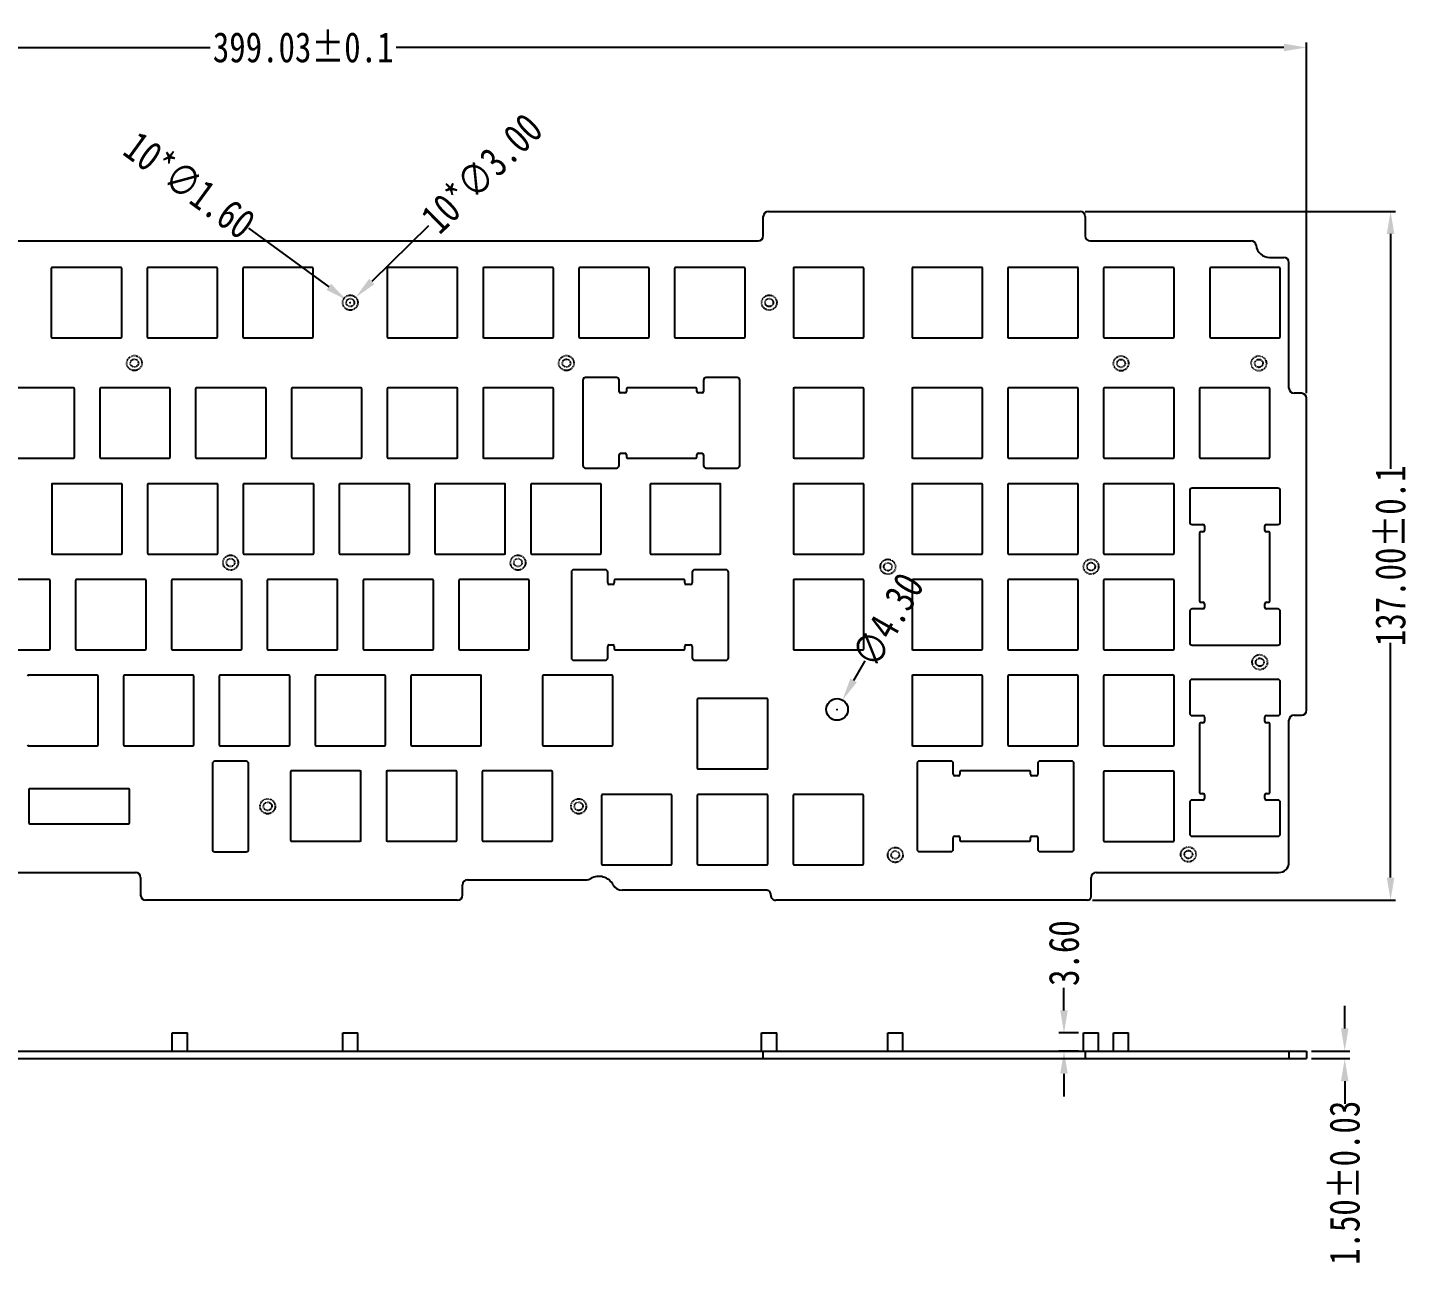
# Model space of a CAD drawing. Header units: inches. Extents: x 1519 to 1938, y 37 to 287.
# Drawn here: x 1663.5 to 1938.5, y 37 to 286.7 of the extents above; entities that cross this region are included whole.
import ezdxf

# ---------------------------------------------------------------- set-up
doc = ezdxf.new("R2010")
doc.units = ezdxf.units.IN
doc.header["$LTSCALE"] = 0.909449
doc.header["$MEASUREMENT"] = 0
doc.header["$PDMODE"] = 3
doc.header["$PDSIZE"] = 0.3125
doc.linetypes.add('HIDDEN', pattern=[0.2, 0.1, -0.1])
doc.linetypes.add('PHANTOM', pattern=[0.8, 0.45, -0.05, 0.1, -0.05, 0.1, -0.05])
doc.layers.get('0').update_dxf_attribs({"linetype": 'CONTINUOUS'})
doc.layers.get('Defpoints').update_dxf_attribs({"linetype": 'CONTINUOUS'})
doc.layers.add('DEFAULT_2', color=8, linetype='HIDDEN')
doc.layers.add('DEFAULT_3', color=7, linetype='PHANTOM')
doc.styles.get("Standard").update_dxf_attribs({"font": 'txt', "width": 0.8})
doc.dimstyles.get("Standard").update_dxf_attribs({"dimtxt": 6, "dimasz": 4.5, "dimexe": 1, "dimexo": 1, "dimgap": 0.09, "dimtad": 0, "dimzin": 1, "dimdsep": 46, "dimtxsty": 'Standard', "dimcen": 0.09, "dimclrd": 5, "dimclre": 5, "dimclrt": 1, "dimadec": 0, "dimazin": 0, "dimtp": 0.01, "dimtm": 0.01, "dimtfac": 1, "dimtofl": 0, "dimtmove": 0, "dimatfit": 3, "dimfxl": 1, "dimtolj": 1, "dimtzin": 4, "dimarcsym": 0})

# ---------------------------------------------------------------- blocks, each defined once
blk = doc.blocks.new('*D7')
at = {"layer": 'DEFAULT_3', "color": 3, "linetype": 'ByBlock', "lineweight": -2, "transparency": 16777216}
for p, q in [((1518.79, 213.97), (1518.79, 283.74)), ((1917.82, 213.97), (1917.82, 283.74)), ((1523.29, 282.74), (1699.82, 282.74)), ((1913.32, 282.74), (1736.8, 282.74))]:
    blk.add_line(p, q, dxfattribs=at)
at = {"layer": 'DEFAULT_3', "color": 3, "linetype": 'ByBlock', "transparency": 16777216}
for points in [[(1523.29, 283.49), (1523.29, 281.99), (1518.79, 282.74)], [(1913.32, 283.49), (1913.32, 281.99), (1917.82, 282.74)]]:
    blk.add_solid(points, dxfattribs=at)
at = {"layer": 'Defpoints', "color": 0, "linetype": 'ByBlock', "transparency": 16777216}
for p in [(1917.82, 282.74), (1518.79, 212.97), (1917.82, 212.97)]:
    blk.add_point(p, dxfattribs=at)
at = {"layer": 'DEFAULT_3', "color": 3, "linetype": 'ByBlock', "transparency": 16777216, "insert": (1718.31, 282.74), "char_height": 6, "attachment_point": 5}
blk.add_mtext('\\A1;399.03%%P0.1', dxfattribs=at)
blk = doc.blocks.new('*D8')
at = {"layer": 'DEFAULT_3', "color": 3, "linetype": 'ByBlock', "lineweight": -2, "transparency": 16777216}
for p, q in [((1707.42, 246.81), (1723.39, 235.13)), ((1727.58, 232), (1727.76, 232)), ((1727.67, 231.91), (1727.67, 232.09))]:
    blk.add_line(p, q, dxfattribs=at)
at = {"layer": 'DEFAULT_3', "color": 3, "linetype": 'ByBlock', "transparency": 16777216}
blk.add_solid([(1723.84, 235.73), (1722.95, 234.52), (1727.03, 232.47)], dxfattribs=at)
at = {"layer": 'Defpoints', "color": 0, "linetype": 'ByBlock', "transparency": 16777216}
for p in [(1727.03, 232.47), (1728.32, 231.53)]:
    blk.add_point(p, dxfattribs=at)
at = {"layer": 'DEFAULT_3', "color": 3, "linetype": 'ByBlock', "transparency": 16777216, "insert": (1695.72, 255.35), "char_height": 6, "attachment_point": 5, "rotation": 323.844}
blk.add_mtext('\\A1;10*∅1.60', dxfattribs=at)
blk = doc.blocks.new('*D9')
at = {"layer": 'DEFAULT_3', "color": 3, "linetype": 'ByBlock', "lineweight": -2, "transparency": 16777216}
for p, q in [((1743.22, 247.28), (1731.95, 236.21)), ((1727.58, 232), (1727.76, 232)), ((1727.67, 231.91), (1727.67, 232.09))]:
    blk.add_line(p, q, dxfattribs=at)
at = {"layer": 'DEFAULT_3', "color": 3, "linetype": 'ByBlock', "transparency": 16777216}
blk.add_solid([(1731.43, 236.74), (1732.48, 235.67), (1728.74, 233.05)], dxfattribs=at)
at = {"layer": 'Defpoints', "color": 0, "linetype": 'ByBlock', "transparency": 16777216}
for p in [(1726.6, 230.95), (1728.74, 233.05)]:
    blk.add_point(p, dxfattribs=at)
at = {"layer": 'DEFAULT_3', "color": 3, "linetype": 'ByBlock', "transparency": 16777216, "insert": (1753.84, 257.72), "char_height": 6, "attachment_point": 5, "rotation": 44.5072}
blk.add_mtext('\\A1;10*∅3.00', dxfattribs=at)
blk = doc.blocks.new('*D10')
at = {"layer": 'DEFAULT_3', "color": 3, "linetype": 'ByBlock', "lineweight": -2, "transparency": 16777216}
for p, q in [((1829.98, 160.8), (1827.76, 156.88)), ((1824.38, 151.1), (1824.56, 151.1)), ((1824.47, 151.01), (1824.47, 151.19))]:
    blk.add_line(p, q, dxfattribs=at)
at = {"layer": 'DEFAULT_3', "color": 3, "linetype": 'ByBlock', "transparency": 16777216}
blk.add_solid([(1827.11, 157.25), (1828.41, 156.51), (1825.54, 152.97)], dxfattribs=at)
at = {"layer": 'Defpoints', "color": 0, "linetype": 'ByBlock', "transparency": 16777216}
for p in [(1825.54, 152.97), (1823.41, 149.23)]:
    blk.add_point(p, dxfattribs=at)
at = {"layer": 'DEFAULT_3', "color": 3, "linetype": 'ByBlock', "transparency": 16777216, "insert": (1834.57, 168.87), "char_height": 6, "attachment_point": 5, "rotation": 60.3942}
blk.add_mtext('\\A1;∅4.30', dxfattribs=at)
blk = doc.blocks.new('*D11')
at = {"layer": 'DEFAULT_3', "color": 3, "linetype": 'ByBlock', "lineweight": -2, "transparency": 16777216}
for p, q in [((1873.81, 250.15), (1935.52, 250.15)), ((1934.52, 245.65), (1934.52, 198.95)), ((1934.52, 117.66), (1934.52, 164.37)), ((1875.26, 113.16), (1935.52, 113.16))]:
    blk.add_line(p, q, dxfattribs=at)
at = {"layer": 'DEFAULT_3', "color": 3, "linetype": 'ByBlock', "transparency": 16777216}
for points in [[(1933.77, 245.65), (1935.27, 245.65), (1934.52, 250.15)], [(1933.77, 117.66), (1935.27, 117.66), (1934.52, 113.16)]]:
    blk.add_solid(points, dxfattribs=at)
at = {"layer": 'Defpoints', "color": 0, "linetype": 'ByBlock', "transparency": 16777216}
for p in [(1872.81, 250.15), (1934.52, 250.15), (1874.26, 113.16)]:
    blk.add_point(p, dxfattribs=at)
at = {"layer": 'DEFAULT_3', "color": 3, "linetype": 'ByBlock', "transparency": 16777216, "insert": (1934.52, 181.66), "char_height": 6, "attachment_point": 5, "rotation": 90}
blk.add_mtext('\\A1;137.00%%P0.1', dxfattribs=at)
blk = doc.blocks.new('*D12')
at = {"layer": 'DEFAULT_3', "color": 3, "linetype": 'ByBlock', "lineweight": -2, "transparency": 16777216}
for p, q in [((1925.41, 87.67), (1925.41, 92.17)), ((1918.82, 83.17), (1926.41, 83.17)), ((1918.82, 81.67), (1926.41, 81.67)), ((1925.41, 77.17), (1925.41, 72.67))]:
    blk.add_line(p, q, dxfattribs=at)
at = {"layer": 'DEFAULT_3', "color": 3, "linetype": 'ByBlock', "transparency": 16777216}
for points in [[(1924.66, 87.67), (1926.16, 87.67), (1925.41, 83.17)], [(1924.66, 77.17), (1926.16, 77.17), (1925.41, 81.67)]]:
    blk.add_solid(points, dxfattribs=at)
at = {"layer": 'Defpoints', "color": 0, "linetype": 'ByBlock', "transparency": 16777216}
for p in [(1917.82, 83.17), (1917.82, 81.67), (1925.41, 81.67)]:
    blk.add_point(p, dxfattribs=at)
at = {"layer": 'DEFAULT_3', "color": 3, "linetype": 'ByBlock', "transparency": 16777216, "insert": (1925.41, 56.98), "char_height": 6, "attachment_point": 5, "rotation": 90}
blk.add_mtext('\\A1;1.50%%P0.03', dxfattribs=at)
blk = doc.blocks.new('*D13')
at = {"layer": 'DEFAULT_3', "color": 3, "linetype": 'ByBlock', "lineweight": -2, "transparency": 16777216}
for p, q in [((1869.59, 91.27), (1869.59, 95.77)), ((1872.47, 86.77), (1868.59, 86.77)), ((1872.47, 83.17), (1868.59, 83.17)), ((1869.59, 78.67), (1869.59, 74.17))]:
    blk.add_line(p, q, dxfattribs=at)
at = {"layer": 'DEFAULT_3', "color": 3, "linetype": 'ByBlock', "transparency": 16777216}
for points in [[(1868.84, 91.27), (1870.34, 91.27), (1869.59, 86.77)], [(1868.84, 78.67), (1870.34, 78.67), (1869.59, 83.17)]]:
    blk.add_solid(points, dxfattribs=at)
at = {"layer": 'Defpoints', "color": 0, "linetype": 'ByBlock', "transparency": 16777216}
for p in [(1869.59, 86.77), (1873.47, 86.77), (1873.47, 83.17)]:
    blk.add_point(p, dxfattribs=at)
at = {"layer": 'DEFAULT_3', "color": 3, "linetype": 'ByBlock', "transparency": 16777216, "insert": (1869.59, 102.66), "char_height": 6, "attachment_point": 5, "rotation": 90}
blk.add_mtext('\\A1;3.60', dxfattribs=at)

msp = doc.modelspace()

# ---------------------------------------------------------------- linework, layer by layer
at = {"color": 7, "linetype": 'Continuous'}
for p, q in [((1809.807, 245.284), (1809.807, 249.154)), ((1810.807, 250.154), (1872.807, 250.154)), ((1873.807, 249.154), (1873.807, 245.284)), ((1643.239, 244.284), (1808.807, 244.284)), ((1874.807, 244.284), (1906.796, 244.284)), ((1910.473, 241.002), (1913.324, 241.002)), ((1914.324, 214.974), (1914.324, 240.002)), ((1668.224, 238.802), (1668.224, 225.202)), ((1682.024, 239.002), (1668.424, 239.002)), ((1682.224, 225.202), (1682.224, 238.802)), ((1687.274, 238.802), (1687.274, 225.202)), ((1701.074, 239.002), (1687.474, 239.002)), ((1701.274, 225.202), (1701.274, 238.802)), ((1706.324, 238.802), (1706.324, 225.202)), ((1720.124, 239.002), (1706.524, 239.002)), ((1720.324, 225.202), (1720.324, 238.802)), ((1735.024, 238.802), (1735.024, 225.202)), ((1748.824, 239.002), (1735.224, 239.002)), ((1749.024, 225.202), (1749.024, 238.802)), ((1754.074, 238.802), (1754.074, 225.202)), ((1767.874, 239.002), (1754.274, 239.002)), ((1768.074, 225.202), (1768.074, 238.802)), ((1773.124, 238.802), (1773.124, 225.202)), ((1786.924, 239.002), (1773.324, 239.002)), ((1787.124, 225.202), (1787.124, 238.802)), ((1792.174, 238.802), (1792.174, 225.202)), ((1805.974, 239.002), (1792.374, 239.002)), ((1806.174, 225.202), (1806.174, 238.802)), ((1815.774, 238.802), (1815.774, 225.202)), ((1829.574, 239.002), (1815.974, 239.002)), ((1829.774, 225.202), (1829.774, 238.802)), ((1853.374, 239.002), (1839.374, 239.002)), ((1839.374, 239.002), (1839.374, 225.002)), ((1853.374, 225.002), (1853.374, 239.002)), ((1872.424, 239.002), (1858.424, 239.002)), ((1858.424, 239.002), (1858.424, 225.002)), ((1872.424, 225.002), (1872.424, 239.002)), ((1877.474, 238.802), (1877.474, 225.202)), ((1891.274, 239.002), (1877.674, 239.002)), ((1891.474, 225.202), (1891.474, 238.802)), ((1898.574, 238.802), (1898.574, 225.202)), ((1912.374, 239.002), (1898.774, 239.002)), ((1912.574, 225.202), (1912.574, 238.802)), ((1668.424, 225.002), (1682.024, 225.002)), ((1687.474, 225.002), (1701.074, 225.002)), ((1706.524, 225.002), (1720.124, 225.002)), ((1735.224, 225.002), (1748.824, 225.002)), ((1754.274, 225.002), (1767.874, 225.002)), ((1773.324, 225.002), (1786.924, 225.002)), ((1792.374, 225.002), (1805.974, 225.002)), ((1815.974, 225.002), (1829.574, 225.002)), ((1839.374, 225.002), (1853.374, 225.002)), ((1858.424, 225.002), (1872.424, 225.002)), ((1877.674, 225.002), (1891.274, 225.002)), ((1898.774, 225.002), (1912.374, 225.002)), ((1672.624, 215.052), (1659.024, 215.052)), ((1672.824, 201.252), (1672.824, 214.852)), ((1677.874, 214.852), (1677.874, 201.252)), ((1691.674, 215.052), (1678.074, 215.052)), ((1691.874, 201.252), (1691.874, 214.852)), ((1696.924, 214.852), (1696.924, 201.252)), ((1710.724, 215.052), (1697.124, 215.052)), ((1710.924, 201.252), (1710.924, 214.852)), ((1715.974, 214.852), (1715.974, 201.252)), ((1729.774, 215.052), (1716.174, 215.052)), ((1729.974, 201.252), (1729.974, 214.852)), ((1735.024, 214.852), (1735.024, 201.252)), ((1748.824, 215.052), (1735.224, 215.052)), ((1749.024, 201.252), (1749.024, 214.852)), ((1754.074, 214.852), (1754.074, 201.252)), ((1767.874, 215.052), (1754.274, 215.052)), ((1768.074, 201.252), (1768.074, 214.852)), ((1773.916, 216.611), (1773.916, 199.611)), ((1780.616, 217.111), (1774.416, 217.111)), ((1781.116, 214.352), (1781.116, 216.611)), ((1782.594, 214.852), (1782.594, 214.352)), ((1796.394, 215.052), (1782.794, 215.052)), ((1796.594, 214.352), (1796.594, 214.852)), ((1797.916, 216.611), (1797.916, 214.352)), ((1804.616, 217.111), (1798.416, 217.111)), ((1805.116, 199.611), (1805.116, 216.611)), ((1815.774, 214.852), (1815.774, 201.252)), ((1829.574, 215.052), (1815.974, 215.052)), ((1829.774, 201.252), (1829.774, 214.852)), ((1839.374, 214.852), (1839.374, 201.252)), ((1853.174, 215.052), (1839.574, 215.052)), ((1853.374, 201.252), (1853.374, 214.852)), ((1858.424, 214.852), (1858.424, 201.252)), ((1872.224, 215.052), (1858.624, 215.052)), ((1872.424, 201.252), (1872.424, 214.852)), ((1877.474, 214.852), (1877.474, 201.252)), ((1891.274, 215.052), (1877.674, 215.052)), ((1891.474, 201.252), (1891.474, 214.852)), ((1896.524, 214.852), (1896.524, 201.252)), ((1910.324, 215.052), (1896.724, 215.052)), ((1910.524, 201.252), (1910.524, 214.852)), ((1782.294, 214.052), (1781.416, 214.052)), ((1797.616, 214.052), (1796.894, 214.052)), ((1916.824, 213.974), (1915.324, 213.974)), ((1917.824, 150.974), (1917.824, 212.974)), ((1659.024, 201.052), (1672.624, 201.052)), ((1678.074, 201.052), (1691.674, 201.052)), ((1697.124, 201.052), (1710.724, 201.052)), ((1716.174, 201.052), (1729.774, 201.052)), ((1735.224, 201.052), (1748.824, 201.052)), ((1754.274, 201.052), (1767.874, 201.052)), ((1781.116, 199.611), (1781.116, 201.752)), ((1781.416, 202.052), (1782.294, 202.052)), ((1782.594, 201.752), (1782.594, 201.252)), ((1782.794, 201.052), (1796.394, 201.052)), ((1796.594, 201.252), (1796.594, 201.752)), ((1796.894, 202.052), (1797.616, 202.052)), ((1797.916, 201.752), (1797.916, 199.611)), ((1815.974, 201.052), (1829.574, 201.052)), ((1839.574, 201.052), (1853.174, 201.052)), ((1858.624, 201.052), (1872.224, 201.052)), ((1877.674, 201.052), (1891.274, 201.052)), ((1896.724, 201.052), (1910.324, 201.052)), ((1774.416, 199.111), (1780.616, 199.111)), ((1798.416, 199.111), (1804.616, 199.111)), ((1668.304, 195.802), (1668.304, 182.202)), ((1682.104, 196.002), (1668.504, 196.002)), ((1682.304, 182.202), (1682.304, 195.802)), ((1687.354, 195.802), (1687.354, 182.202)), ((1701.154, 196.002), (1687.554, 196.002)), ((1701.354, 182.202), (1701.354, 195.802)), ((1706.404, 195.802), (1706.404, 182.202)), ((1720.204, 196.002), (1706.604, 196.002)), ((1720.404, 182.202), (1720.404, 195.802)), ((1725.454, 195.802), (1725.454, 182.202)), ((1739.254, 196.002), (1725.654, 196.002)), ((1739.454, 182.202), (1739.454, 195.802)), ((1744.504, 195.802), (1744.504, 182.202)), ((1758.304, 196.002), (1744.704, 196.002)), ((1758.504, 182.202), (1758.504, 195.802)), ((1763.554, 195.802), (1763.554, 182.202)), ((1777.354, 196.002), (1763.754, 196.002)), ((1777.554, 182.202), (1777.554, 195.802)), ((1787.324, 195.802), (1787.324, 182.202)), ((1801.124, 196.002), (1787.524, 196.002)), ((1801.324, 182.202), (1801.324, 195.802)), ((1815.774, 195.802), (1815.774, 182.202)), ((1829.574, 196.002), (1815.974, 196.002)), ((1829.774, 182.202), (1829.774, 195.802)), ((1839.374, 195.802), (1839.374, 182.202)), ((1853.174, 196.002), (1839.574, 196.002)), ((1853.374, 182.202), (1853.374, 195.802)), ((1858.424, 195.802), (1858.424, 182.202)), ((1872.224, 196.002), (1858.624, 196.002)), ((1872.424, 182.202), (1872.424, 195.802)), ((1877.474, 195.802), (1877.474, 182.202)), ((1891.274, 196.002), (1877.674, 196.002)), ((1891.474, 182.202), (1891.474, 195.802)), ((1894.583, 194.593), (1894.583, 188.393)), ((1912.083, 195.093), (1895.083, 195.093)), ((1912.583, 188.393), (1912.583, 194.593)), ((1895.083, 187.893), (1897.224, 187.893)), ((1897.524, 187.593), (1897.524, 186.715)), ((1909.524, 186.715), (1909.524, 187.593)), ((1909.824, 187.893), (1912.083, 187.893)), ((1896.524, 186.215), (1896.524, 172.615)), ((1897.224, 186.415), (1896.724, 186.415)), ((1910.324, 186.415), (1909.824, 186.415)), ((1910.524, 172.615), (1910.524, 186.215)), ((1668.504, 182.002), (1682.104, 182.002)), ((1687.554, 182.002), (1701.154, 182.002)), ((1706.604, 182.002), (1720.204, 182.002)), ((1725.654, 182.002), (1739.254, 182.002)), ((1744.704, 182.002), (1758.304, 182.002)), ((1763.754, 182.002), (1777.354, 182.002)), ((1787.524, 182.002), (1801.124, 182.002)), ((1815.974, 182.002), (1829.574, 182.002)), ((1839.574, 182.002), (1853.174, 182.002)), ((1858.624, 182.002), (1872.224, 182.002)), ((1877.674, 182.002), (1891.274, 182.002)), ((1778.357, 178.894), (1772.157, 178.894)), ((1802.357, 178.894), (1796.157, 178.894)), ((1667.819, 176.952), (1654.219, 176.952)), ((1668.019, 163.152), (1668.019, 176.752)), ((1673.069, 176.752), (1673.069, 163.152)), ((1686.869, 176.952), (1673.269, 176.952)), ((1687.069, 163.152), (1687.069, 176.752)), ((1692.119, 176.752), (1692.119, 163.152)), ((1705.919, 176.952), (1692.319, 176.952)), ((1706.119, 163.152), (1706.119, 176.752)), ((1711.169, 176.752), (1711.169, 163.152)), ((1724.969, 176.952), (1711.369, 176.952)), ((1725.169, 163.152), (1725.169, 176.752)), ((1730.219, 176.752), (1730.219, 163.152)), ((1744.019, 176.952), (1730.419, 176.952)), ((1744.219, 163.152), (1744.219, 176.752)), ((1749.269, 176.752), (1749.269, 163.152)), ((1763.069, 176.952), (1749.469, 176.952)), ((1763.269, 163.152), (1763.269, 176.752)), ((1771.657, 178.394), (1771.657, 161.394)), ((1778.857, 176.252), (1778.857, 178.394)), ((1780.179, 176.752), (1780.179, 176.252)), ((1793.979, 176.952), (1780.379, 176.952)), ((1794.179, 176.252), (1794.179, 176.752)), ((1795.657, 178.394), (1795.657, 176.252)), ((1802.857, 161.394), (1802.857, 178.394)), ((1815.774, 176.752), (1815.774, 163.152)), ((1829.574, 176.952), (1815.974, 176.952)), ((1829.774, 163.152), (1829.774, 176.752)), ((1839.374, 176.752), (1839.374, 163.152)), ((1853.174, 176.952), (1839.574, 176.952)), ((1853.374, 163.152), (1853.374, 176.752)), ((1858.424, 176.752), (1858.424, 163.152)), ((1872.224, 176.952), (1858.624, 176.952)), ((1872.424, 163.152), (1872.424, 176.752)), ((1877.474, 176.752), (1877.474, 163.152)), ((1891.274, 176.952), (1877.674, 176.952)), ((1891.474, 163.152), (1891.474, 176.752)), ((1779.879, 175.952), (1779.157, 175.952)), ((1795.357, 175.952), (1794.479, 175.952)), ((1894.583, 170.593), (1894.583, 164.393)), ((1897.224, 171.093), (1895.083, 171.093)), ((1896.724, 172.415), (1897.224, 172.415)), ((1897.524, 172.115), (1897.524, 171.393)), ((1909.524, 171.393), (1909.524, 172.115)), ((1909.824, 172.415), (1910.324, 172.415)), ((1912.083, 171.093), (1909.824, 171.093)), ((1912.583, 164.393), (1912.583, 170.593)), ((1654.219, 162.952), (1667.819, 162.952)), ((1673.269, 162.952), (1686.869, 162.952)), ((1692.319, 162.952), (1705.919, 162.952)), ((1711.369, 162.952), (1724.969, 162.952)), ((1730.419, 162.952), (1744.019, 162.952)), ((1749.469, 162.952), (1763.069, 162.952)), ((1778.857, 161.394), (1778.857, 163.652)), ((1779.157, 163.952), (1779.879, 163.952)), ((1780.179, 163.652), (1780.179, 163.152)), ((1780.379, 162.952), (1793.979, 162.952)), ((1794.179, 163.152), (1794.179, 163.652)), ((1794.479, 163.952), (1795.357, 163.952)), ((1795.657, 163.652), (1795.657, 161.394)), ((1815.974, 162.952), (1829.574, 162.952)), ((1839.574, 162.952), (1853.174, 162.952)), ((1858.624, 162.952), (1872.224, 162.952)), ((1877.674, 162.952), (1891.274, 162.952)), ((1895.083, 163.893), (1912.083, 163.893)), ((1772.157, 160.894), (1778.357, 160.894)), ((1796.157, 160.894), (1802.357, 160.894)), ((1677.329, 157.902), (1663.729, 157.902)), ((1677.529, 144.102), (1677.529, 157.702)), ((1682.579, 157.702), (1682.579, 144.102)), ((1696.379, 157.902), (1682.779, 157.902)), ((1696.579, 144.102), (1696.579, 157.702)), ((1701.629, 157.702), (1701.629, 144.102)), ((1715.429, 157.902), (1701.829, 157.902)), ((1715.629, 144.102), (1715.629, 157.702)), ((1720.679, 157.702), (1720.679, 144.102)), ((1734.479, 157.902), (1720.879, 157.902)), ((1734.679, 144.102), (1734.679, 157.702)), ((1739.729, 157.702), (1739.729, 144.102)), ((1753.529, 157.902), (1739.929, 157.902)), ((1753.729, 144.102), (1753.729, 157.702)), ((1765.879, 157.702), (1765.879, 144.102)), ((1779.679, 157.902), (1766.079, 157.902)), ((1779.879, 144.102), (1779.879, 157.702)), ((1839.374, 157.702), (1839.374, 144.102)), ((1853.174, 157.902), (1839.574, 157.902)), ((1853.374, 144.102), (1853.374, 157.702)), ((1858.424, 157.702), (1858.424, 144.102)), ((1872.224, 157.902), (1858.624, 157.902)), ((1872.424, 144.102), (1872.424, 157.702)), ((1877.474, 157.702), (1877.474, 144.102)), ((1891.274, 157.902), (1877.674, 157.902)), ((1891.474, 144.102), (1891.474, 157.702)), ((1912.083, 157.093), (1895.083, 157.093)), ((1894.583, 156.593), (1894.583, 150.393)), ((1912.583, 150.393), (1912.583, 156.593)), ((1796.684, 153.067), (1796.684, 139.467)), ((1810.484, 153.267), (1796.884, 153.267)), ((1810.684, 139.467), (1810.684, 153.067)), ((1895.083, 149.893), (1897.224, 149.893)), ((1897.524, 149.593), (1897.524, 148.715)), ((1909.524, 148.715), (1909.524, 149.593)), ((1909.824, 149.893), (1912.083, 149.893)), ((1914.324, 120.683), (1914.324, 148.974)), ((1915.324, 149.974), (1916.824, 149.974)), ((1896.524, 148.215), (1896.524, 134.615)), ((1897.224, 148.415), (1896.724, 148.415)), ((1910.324, 148.415), (1909.824, 148.415)), ((1910.524, 134.615), (1910.524, 148.215)), ((1663.729, 143.902), (1677.329, 143.902)), ((1682.779, 143.902), (1696.379, 143.902)), ((1701.829, 143.902), (1715.429, 143.902)), ((1720.879, 143.902), (1734.479, 143.902)), ((1739.929, 143.902), (1753.529, 143.902)), ((1766.079, 143.902), (1779.679, 143.902)), ((1839.574, 143.902), (1853.174, 143.902)), ((1858.624, 143.902), (1872.224, 143.902)), ((1877.674, 143.902), (1891.274, 143.902)), ((1700.257, 140.294), (1700.257, 123.294)), ((1706.957, 140.794), (1700.757, 140.794)), ((1707.457, 123.294), (1707.457, 140.294)), ((1840.377, 140.352), (1840.377, 123.352)), ((1847.077, 140.852), (1840.877, 140.852)), ((1847.577, 138.211), (1847.577, 140.352)), ((1864.377, 140.352), (1864.377, 138.211)), ((1871.077, 140.852), (1864.877, 140.852)), ((1871.577, 123.352), (1871.577, 140.352)), ((1715.804, 138.702), (1715.804, 125.102)), ((1729.604, 138.902), (1716.004, 138.902)), ((1729.804, 125.102), (1729.804, 138.702)), ((1734.854, 138.702), (1734.854, 125.102)), ((1748.654, 138.902), (1735.054, 138.902)), ((1748.854, 125.102), (1748.854, 138.702)), ((1753.904, 138.702), (1753.904, 125.102)), ((1767.704, 138.902), (1754.104, 138.902)), ((1767.904, 125.102), (1767.904, 138.702)), ((1796.884, 139.267), (1810.484, 139.267)), ((1848.599, 137.911), (1847.877, 137.911)), ((1848.899, 138.711), (1848.899, 138.211)), ((1862.699, 138.911), (1849.099, 138.911)), ((1862.899, 138.211), (1862.899, 138.711)), ((1864.077, 137.911), (1863.199, 137.911)), ((1877.474, 138.652), (1877.474, 125.052)), ((1891.274, 138.852), (1877.674, 138.852)), ((1891.474, 125.052), (1891.474, 138.652)), ((1663.779, 135.152), (1663.779, 128.552)), ((1683.579, 135.352), (1663.979, 135.352)), ((1683.779, 128.552), (1683.779, 135.152)), ((1777.634, 134.017), (1777.634, 120.417)), ((1791.434, 134.217), (1777.834, 134.217)), ((1791.634, 120.417), (1791.634, 134.017)), ((1796.684, 134.017), (1796.684, 120.417)), ((1810.484, 134.217), (1796.884, 134.217)), ((1810.684, 120.417), (1810.684, 134.017)), ((1815.734, 134.017), (1815.734, 120.417)), ((1829.534, 134.217), (1815.934, 134.217)), ((1829.734, 120.417), (1829.734, 134.017)), ((1894.583, 132.593), (1894.583, 126.393)), ((1897.224, 133.093), (1895.083, 133.093)), ((1896.724, 134.415), (1897.224, 134.415)), ((1897.524, 134.115), (1897.524, 133.393)), ((1909.524, 133.393), (1909.524, 134.115)), ((1909.824, 134.415), (1910.324, 134.415)), ((1912.083, 133.093), (1909.824, 133.093)), ((1912.583, 126.393), (1912.583, 132.593)), ((1663.979, 128.352), (1683.579, 128.352)), ((1716.004, 124.902), (1729.604, 124.902)), ((1735.054, 124.902), (1748.654, 124.902)), ((1754.104, 124.902), (1767.704, 124.902)), ((1847.577, 123.352), (1847.577, 125.611)), ((1847.877, 125.911), (1848.599, 125.911)), ((1848.899, 125.611), (1848.899, 125.111)), ((1849.099, 124.911), (1862.699, 124.911)), ((1862.899, 125.111), (1862.899, 125.611)), ((1863.199, 125.911), (1864.077, 125.911)), ((1864.377, 125.611), (1864.377, 123.352)), ((1877.674, 124.852), (1891.274, 124.852)), ((1895.083, 125.893), (1912.083, 125.893)), ((1700.757, 122.794), (1706.957, 122.794)), ((1840.877, 122.852), (1847.077, 122.852)), ((1864.877, 122.852), (1871.077, 122.852)), ((1627.207, 118.683), (1684.999, 118.683)), ((1777.834, 120.217), (1791.434, 120.217)), ((1796.884, 120.217), (1810.484, 120.217)), ((1815.934, 120.217), (1829.534, 120.217)), ((1876.007, 118.683), (1912.324, 118.683)), ((1685.999, 117.683), (1685.999, 114.158)), ((1749.999, 114.158), (1749.999, 116.222)), ((1750.999, 117.222), (1774.508, 117.222)), ((1875.007, 113.908), (1875.007, 117.683)), ((1748.999, 113.158), (1686.999, 113.158)), ((1810.314, 115.183), (1781.711, 115.183)), ((1874.257, 113.158), (1812.314, 113.158)), ((1692.279, 83.175), (1692.279, 86.775)), ((1692.279, 86.775), (1695.279, 86.775)), ((1695.279, 83.175), (1695.279, 86.775)), ((1726.174, 83.175), (1726.174, 86.775)), ((1726.174, 86.775), (1729.174, 86.775)), ((1729.174, 83.175), (1729.174, 86.775)), ((1809.474, 86.775), (1812.474, 86.775)), ((1809.474, 83.175), (1809.474, 86.775)), ((1812.474, 83.175), (1812.474, 86.775)), ((1834.552, 86.775), (1837.552, 86.775)), ((1834.552, 83.175), (1834.552, 86.775)), ((1837.552, 83.175), (1837.552, 86.775)), ((1873.474, 86.775), (1876.474, 86.775)), ((1873.474, 83.175), (1873.474, 86.775)), ((1876.474, 83.175), (1876.474, 86.775)), ((1879.433, 86.775), (1882.433, 86.775)), ((1879.433, 83.175), (1879.433, 86.775)), ((1882.433, 83.175), (1882.433, 86.775)), ((1518.793, 83.175), (1917.824, 83.175)), ((1809.807, 81.675), (1809.807, 83.175)), ((1873.807, 83.175), (1873.807, 81.675)), ((1914.324, 83.175), (1914.324, 81.675)), ((1917.824, 83.175), (1917.824, 81.675)), ((1518.793, 81.675), (1917.824, 81.675))]:
    msp.add_line(p, q, dxfattribs=at)
msp.add_circle((1824.474, 151.102), 2.15, dxfattribs=at)
for centre, radius, start, end in [((1810.807, 249.154), 1, 90, 180), ((1872.807, 249.154), 1, 0, 90), ((1808.807, 245.284), 1, 270, 0), ((1874.807, 245.284), 1, 180, 270), ((1906.796, 243.284), 1, 6.4955, 90), ((1910.473, 243.702), 2.7, 186.4955, 270), ((1913.324, 240.002), 1, 0, 90), ((1668.424, 238.802), 0.2, 90, 180), ((1682.024, 238.802), 0.2, 0, 90), ((1687.474, 238.802), 0.2, 90, 180), ((1701.074, 238.802), 0.2, 0, 90), ((1706.524, 238.802), 0.2, 90, 180), ((1720.124, 238.802), 0.2, 0, 90), ((1735.224, 238.802), 0.2, 90, 180), ((1748.824, 238.802), 0.2, 0, 90), ((1754.274, 238.802), 0.2, 90, 180), ((1767.874, 238.802), 0.2, 0, 90), ((1773.324, 238.802), 0.2, 90, 180), ((1786.924, 238.802), 0.2, 0, 90), ((1792.374, 238.802), 0.2, 90, 180), ((1805.974, 238.802), 0.2, 0, 90), ((1815.974, 238.802), 0.2, 90, 180), ((1829.574, 238.802), 0.2, 0, 90), ((1877.674, 238.802), 0.2, 90, 180), ((1891.274, 238.802), 0.2, 0, 90), ((1898.774, 238.802), 0.2, 90, 180), ((1912.374, 238.802), 0.2, 0, 90), ((1668.424, 225.202), 0.2, 180, 270), ((1682.024, 225.202), 0.2, 270, 0), ((1687.474, 225.202), 0.2, 180, 270), ((1701.074, 225.202), 0.2, 270, 0), ((1706.524, 225.202), 0.2, 180, 270), ((1720.124, 225.202), 0.2, 270, 0), ((1735.224, 225.202), 0.2, 180, 270), ((1748.824, 225.202), 0.2, 270, 0), ((1754.274, 225.202), 0.2, 180, 270), ((1767.874, 225.202), 0.2, 270, 0), ((1773.324, 225.202), 0.2, 180, 270), ((1786.924, 225.202), 0.2, 270, 0), ((1792.374, 225.202), 0.2, 180, 270), ((1805.974, 225.202), 0.2, 270, 0), ((1815.974, 225.202), 0.2, 180, 270), ((1829.574, 225.202), 0.2, 270, 0), ((1877.674, 225.202), 0.2, 180, 270), ((1891.274, 225.202), 0.2, 270, 0), ((1898.774, 225.202), 0.2, 180, 270), ((1912.374, 225.202), 0.2, 270, 0), ((1672.624, 214.852), 0.2, 0, 90), ((1678.074, 214.852), 0.2, 90, 180), ((1691.674, 214.852), 0.2, 0, 90), ((1697.124, 214.852), 0.2, 90, 180), ((1710.724, 214.852), 0.2, 0, 90), ((1716.174, 214.852), 0.2, 90, 180), ((1729.774, 214.852), 0.2, 0, 90), ((1735.224, 214.852), 0.2, 90, 180), ((1748.824, 214.852), 0.2, 0, 90), ((1754.274, 214.852), 0.2, 90, 180), ((1767.874, 214.852), 0.2, 0, 90), ((1774.416, 216.611), 0.5, 90, 180), ((1780.616, 216.611), 0.5, 0, 90), ((1782.794, 214.852), 0.2, 90, 180), ((1796.394, 214.852), 0.2, 0, 90), ((1798.416, 216.611), 0.5, 90, 180), ((1804.616, 216.611), 0.5, 0, 90), ((1815.974, 214.852), 0.2, 90, 180), ((1829.574, 214.852), 0.2, 0, 90), ((1839.574, 214.852), 0.2, 90, 180), ((1853.174, 214.852), 0.2, 0, 90), ((1858.624, 214.852), 0.2, 90, 180), ((1872.224, 214.852), 0.2, 0, 90), ((1877.674, 214.852), 0.2, 90, 180), ((1891.274, 214.852), 0.2, 0, 90), ((1896.724, 214.852), 0.2, 90, 180), ((1910.324, 214.852), 0.2, 0, 90), ((1915.324, 214.974), 1, 180, 270), ((1781.416, 214.352), 0.3, 180, 270), ((1782.294, 214.352), 0.3, 270, 0), ((1796.894, 214.352), 0.3, 180, 270), ((1797.616, 214.352), 0.3, 270, 0), ((1916.824, 212.974), 1, 0, 90), ((1672.624, 201.252), 0.2, 270, 0), ((1678.074, 201.252), 0.2, 180, 270), ((1691.674, 201.252), 0.2, 270, 0), ((1697.124, 201.252), 0.2, 180, 270), ((1710.724, 201.252), 0.2, 270, 0), ((1716.174, 201.252), 0.2, 180, 270), ((1729.774, 201.252), 0.2, 270, 0), ((1735.224, 201.252), 0.2, 180, 270), ((1748.824, 201.252), 0.2, 270, 0), ((1754.274, 201.252), 0.2, 180, 270), ((1767.874, 201.252), 0.2, 270, 0), ((1781.416, 201.752), 0.3, 90, 180), ((1782.294, 201.752), 0.3, 0, 90), ((1782.794, 201.252), 0.2, 180, 270), ((1796.394, 201.252), 0.2, 270, 0), ((1796.894, 201.752), 0.3, 90, 180), ((1797.616, 201.752), 0.3, 0, 90), ((1815.974, 201.252), 0.2, 180, 270), ((1829.574, 201.252), 0.2, 270, 0), ((1839.574, 201.252), 0.2, 180, 270), ((1853.174, 201.252), 0.2, 270, 0), ((1858.624, 201.252), 0.2, 180, 270), ((1872.224, 201.252), 0.2, 270, 0), ((1877.674, 201.252), 0.2, 180, 270), ((1891.274, 201.252), 0.2, 270, 0), ((1896.724, 201.252), 0.2, 180, 270), ((1910.324, 201.252), 0.2, 270, 0), ((1774.416, 199.611), 0.5, 180, 270), ((1780.616, 199.611), 0.5, 270, 0), ((1798.416, 199.611), 0.5, 180, 270), ((1804.616, 199.611), 0.5, 270, 0), ((1668.504, 195.802), 0.2, 90, 180), ((1682.104, 195.802), 0.2, 0, 90), ((1687.554, 195.802), 0.2, 90, 180), ((1701.154, 195.802), 0.2, 0, 90), ((1706.604, 195.802), 0.2, 90, 180), ((1720.204, 195.802), 0.2, 0, 90), ((1725.654, 195.802), 0.2, 90, 180), ((1739.254, 195.802), 0.2, 0, 90), ((1744.704, 195.802), 0.2, 90, 180), ((1758.304, 195.802), 0.2, 0, 90), ((1763.754, 195.802), 0.2, 90, 180), ((1777.354, 195.802), 0.2, 0, 90), ((1787.524, 195.802), 0.2, 90, 180), ((1801.124, 195.802), 0.2, 0, 90), ((1815.974, 195.802), 0.2, 90, 180), ((1829.574, 195.802), 0.2, 0, 90), ((1839.574, 195.802), 0.2, 90, 180), ((1853.174, 195.802), 0.2, 0, 90), ((1858.624, 195.802), 0.2, 90, 180), ((1872.224, 195.802), 0.2, 0, 90), ((1877.674, 195.802), 0.2, 90, 180), ((1891.274, 195.802), 0.2, 0, 90), ((1895.083, 194.593), 0.5, 90, 180), ((1912.083, 194.593), 0.5, 0, 90), ((1895.083, 188.393), 0.5, 180, 270), ((1897.224, 187.593), 0.3, 0, 90), ((1909.824, 187.593), 0.3, 90, 180), ((1912.083, 188.393), 0.5, 270, 0), ((1896.724, 186.215), 0.2, 90, 180), ((1897.224, 186.715), 0.3, 270, 0), ((1909.824, 186.715), 0.3, 180, 270), ((1910.324, 186.215), 0.2, 0, 90), ((1668.504, 182.202), 0.2, 180, 270), ((1682.104, 182.202), 0.2, 270, 0), ((1687.554, 182.202), 0.2, 180, 270), ((1701.154, 182.202), 0.2, 270, 0), ((1706.604, 182.202), 0.2, 180, 270), ((1720.204, 182.202), 0.2, 270, 0), ((1725.654, 182.202), 0.2, 180, 270), ((1739.254, 182.202), 0.2, 270, 0), ((1744.704, 182.202), 0.2, 180, 270), ((1758.304, 182.202), 0.2, 270, 0), ((1763.754, 182.202), 0.2, 180, 270), ((1777.354, 182.202), 0.2, 270, 0), ((1787.524, 182.202), 0.2, 180, 270), ((1801.124, 182.202), 0.2, 270, 0), ((1815.974, 182.202), 0.2, 180, 270), ((1829.574, 182.202), 0.2, 270, 0), ((1839.574, 182.202), 0.2, 180, 270), ((1853.174, 182.202), 0.2, 270, 0), ((1858.624, 182.202), 0.2, 180, 270), ((1872.224, 182.202), 0.2, 270, 0), ((1877.674, 182.202), 0.2, 180, 270), ((1891.274, 182.202), 0.2, 270, 0), ((1772.157, 178.394), 0.5, 90, 180), ((1778.357, 178.394), 0.5, 0, 90), ((1796.157, 178.394), 0.5, 90, 180), ((1802.357, 178.394), 0.5, 0, 90), ((1667.819, 176.752), 0.2, 0, 90), ((1673.269, 176.752), 0.2, 90, 180), ((1686.869, 176.752), 0.2, 0, 90), ((1692.319, 176.752), 0.2, 90, 180), ((1705.919, 176.752), 0.2, 0, 90), ((1711.369, 176.752), 0.2, 90, 180), ((1724.969, 176.752), 0.2, 0, 90), ((1730.419, 176.752), 0.2, 90, 180), ((1744.019, 176.752), 0.2, 0, 90), ((1749.469, 176.752), 0.2, 90, 180), ((1763.069, 176.752), 0.2, 0, 90), ((1779.157, 176.252), 0.3, 180, 270), ((1779.879, 176.252), 0.3, 270, 0), ((1780.379, 176.752), 0.2, 90, 180), ((1793.979, 176.752), 0.2, 0, 90), ((1794.479, 176.252), 0.3, 180, 270), ((1795.357, 176.252), 0.3, 270, 0), ((1815.974, 176.752), 0.2, 90, 180), ((1829.574, 176.752), 0.2, 0, 90), ((1839.574, 176.752), 0.2, 90, 180), ((1853.174, 176.752), 0.2, 0, 90), ((1858.624, 176.752), 0.2, 90, 180), ((1872.224, 176.752), 0.2, 0, 90), ((1877.674, 176.752), 0.2, 90, 180), ((1891.274, 176.752), 0.2, 0, 90), ((1895.083, 170.593), 0.5, 90, 180), ((1896.724, 172.615), 0.2, 180, 270), ((1897.224, 172.115), 0.3, 0, 90), ((1897.224, 171.393), 0.3, 270, 0), ((1909.824, 172.115), 0.3, 90, 180), ((1909.824, 171.393), 0.3, 180, 270), ((1910.324, 172.615), 0.2, 270, 0), ((1912.083, 170.593), 0.5, 0, 90), ((1667.819, 163.152), 0.2, 270, 0), ((1673.269, 163.152), 0.2, 180, 270), ((1686.869, 163.152), 0.2, 270, 0), ((1692.319, 163.152), 0.2, 180, 270), ((1705.919, 163.152), 0.2, 270, 0), ((1711.369, 163.152), 0.2, 180, 270), ((1724.969, 163.152), 0.2, 270, 0), ((1730.419, 163.152), 0.2, 180, 270), ((1744.019, 163.152), 0.2, 270, 0), ((1749.469, 163.152), 0.2, 180, 270), ((1763.069, 163.152), 0.2, 270, 0), ((1779.157, 163.652), 0.3, 90, 180), ((1779.879, 163.652), 0.3, 0, 90), ((1780.379, 163.152), 0.2, 180, 270), ((1793.979, 163.152), 0.2, 270, 0), ((1794.479, 163.652), 0.3, 90, 180), ((1795.357, 163.652), 0.3, 0, 90), ((1815.974, 163.152), 0.2, 180, 270), ((1829.574, 163.152), 0.2, 270, 0), ((1839.574, 163.152), 0.2, 180, 270), ((1853.174, 163.152), 0.2, 270, 0), ((1858.624, 163.152), 0.2, 180, 270), ((1872.224, 163.152), 0.2, 270, 0), ((1877.674, 163.152), 0.2, 180, 270), ((1891.274, 163.152), 0.2, 270, 0), ((1895.083, 164.393), 0.5, 180, 270), ((1912.083, 164.393), 0.5, 270, 0), ((1772.157, 161.394), 0.5, 180, 270), ((1778.357, 161.394), 0.5, 270, 0), ((1796.157, 161.394), 0.5, 180, 270), ((1802.357, 161.394), 0.5, 270, 0), ((1663.729, 157.702), 0.2, 90, 180), ((1677.329, 157.702), 0.2, 0, 90), ((1682.779, 157.702), 0.2, 90, 180), ((1696.379, 157.702), 0.2, 0, 90), ((1701.829, 157.702), 0.2, 90, 180), ((1715.429, 157.702), 0.2, 0, 90), ((1720.879, 157.702), 0.2, 90, 180), ((1734.479, 157.702), 0.2, 0, 90), ((1739.929, 157.702), 0.2, 90, 180), ((1753.529, 157.702), 0.2, 0, 90), ((1766.079, 157.702), 0.2, 90, 180), ((1779.679, 157.702), 0.2, 0, 90), ((1839.574, 157.702), 0.2, 90, 180), ((1853.174, 157.702), 0.2, 0, 90), ((1858.624, 157.702), 0.2, 90, 180), ((1872.224, 157.702), 0.2, 0, 90), ((1877.674, 157.702), 0.2, 90, 180), ((1891.274, 157.702), 0.2, 0, 90), ((1895.083, 156.593), 0.5, 90, 180), ((1912.083, 156.593), 0.5, 0, 90), ((1796.884, 153.067), 0.2, 90, 180), ((1810.484, 153.067), 0.2, 0, 90), ((1895.083, 150.393), 0.5, 180, 270), ((1897.224, 149.593), 0.3, 0, 90), ((1897.224, 148.715), 0.3, 270, 0), ((1909.824, 149.593), 0.3, 90, 180), ((1909.824, 148.715), 0.3, 180, 270), ((1912.083, 150.393), 0.5, 270, 0), ((1915.324, 148.974), 1, 90, 180), ((1916.824, 150.974), 1, 270, 0), ((1896.724, 148.215), 0.2, 90, 180), ((1910.324, 148.215), 0.2, 0, 90), ((1663.729, 144.102), 0.2, 180, 270), ((1677.329, 144.102), 0.2, 270, 0), ((1682.779, 144.102), 0.2, 180, 270), ((1696.379, 144.102), 0.2, 270, 0), ((1701.829, 144.102), 0.2, 180, 270), ((1715.429, 144.102), 0.2, 270, 0), ((1720.879, 144.102), 0.2, 180, 270), ((1734.479, 144.102), 0.2, 270, 0), ((1739.929, 144.102), 0.2, 180, 270), ((1753.529, 144.102), 0.2, 270, 0), ((1766.079, 144.102), 0.2, 180, 270), ((1779.679, 144.102), 0.2, 270, 0), ((1839.574, 144.102), 0.2, 180, 270), ((1853.174, 144.102), 0.2, 270, 0), ((1858.624, 144.102), 0.2, 180, 270), ((1872.224, 144.102), 0.2, 270, 0), ((1877.674, 144.102), 0.2, 180, 270), ((1891.274, 144.102), 0.2, 270, 0), ((1700.757, 140.294), 0.5, 90, 180), ((1706.957, 140.294), 0.5, 0, 90), ((1840.877, 140.352), 0.5, 90, 180), ((1847.077, 140.352), 0.5, 0, 90), ((1864.877, 140.352), 0.5, 90, 180), ((1871.077, 140.352), 0.5, 0, 90), ((1716.004, 138.702), 0.2, 90, 180), ((1729.604, 138.702), 0.2, 0, 90), ((1735.054, 138.702), 0.2, 90, 180), ((1748.654, 138.702), 0.2, 0, 90), ((1754.104, 138.702), 0.2, 90, 180), ((1767.704, 138.702), 0.2, 0, 90), ((1796.884, 139.467), 0.2, 180, 270), ((1810.484, 139.467), 0.2, 270, 0), ((1847.877, 138.211), 0.3, 180, 270), ((1848.599, 138.211), 0.3, 270, 0), ((1849.099, 138.711), 0.2, 90, 180), ((1862.699, 138.711), 0.2, 0, 90), ((1863.199, 138.211), 0.3, 180, 270), ((1864.077, 138.211), 0.3, 270, 0), ((1877.674, 138.652), 0.2, 90, 180), ((1891.274, 138.652), 0.2, 0, 90), ((1663.979, 135.152), 0.2, 90, 180), ((1683.579, 135.152), 0.2, 0, 90), ((1777.834, 134.017), 0.2, 90, 180), ((1791.434, 134.017), 0.2, 0, 90), ((1796.884, 134.017), 0.2, 90, 180), ((1810.484, 134.017), 0.2, 0, 90), ((1815.934, 134.017), 0.2, 90, 180), ((1829.534, 134.017), 0.2, 0, 90), ((1895.083, 132.593), 0.5, 90, 180), ((1896.724, 134.615), 0.2, 180, 270), ((1897.224, 134.115), 0.3, 0, 90), ((1897.224, 133.393), 0.3, 270, 0), ((1909.824, 134.115), 0.3, 90, 180), ((1909.824, 133.393), 0.3, 180, 270), ((1910.324, 134.615), 0.2, 270, 0), ((1912.083, 132.593), 0.5, 0, 90), ((1663.979, 128.552), 0.2, 180, 270), ((1683.579, 128.552), 0.2, 270, 0), ((1716.004, 125.102), 0.2, 180, 270), ((1729.604, 125.102), 0.2, 270, 0), ((1735.054, 125.102), 0.2, 180, 270), ((1748.654, 125.102), 0.2, 270, 0), ((1754.104, 125.102), 0.2, 180, 270), ((1767.704, 125.102), 0.2, 270, 0), ((1847.877, 125.611), 0.3, 90, 180), ((1848.599, 125.611), 0.3, 0, 90), ((1849.099, 125.111), 0.2, 180, 270), ((1862.699, 125.111), 0.2, 270, 0), ((1863.199, 125.611), 0.3, 90, 180), ((1864.077, 125.611), 0.3, 0, 90), ((1877.674, 125.052), 0.2, 180, 270), ((1891.274, 125.052), 0.2, 270, 0), ((1895.083, 126.393), 0.5, 180, 270), ((1912.083, 126.393), 0.5, 270, 0), ((1700.757, 123.294), 0.5, 180, 270), ((1706.957, 123.294), 0.5, 270, 0), ((1840.877, 123.352), 0.5, 180, 270), ((1847.077, 123.352), 0.5, 270, 0), ((1864.877, 123.352), 0.5, 180, 270), ((1871.077, 123.352), 0.5, 270, 0), ((1684.999, 117.683), 1, 0, 90), ((1777.834, 120.417), 0.2, 180, 270), ((1791.434, 120.417), 0.2, 270, 0), ((1796.884, 120.417), 0.2, 180, 270), ((1810.484, 120.417), 0.2, 270, 0), ((1815.934, 120.417), 0.2, 180, 270), ((1829.534, 120.417), 0.2, 270, 0), ((1876.007, 117.683), 1, 90, 180), ((1912.324, 120.683), 2, 270, 0), ((1750.999, 116.222), 1, 90, 180), ((1774.508, 119.222), 2, 270, 299.66866), ((1777.107, 114.66), 3.25, 28.72494, 119.66866), ((1781.711, 117.183), 2, 208.72494, 270), ((1686.999, 114.158), 1, 180, 270), ((1748.999, 114.158), 1, 270, 0), ((1810.314, 114.183), 1, 359.27131, 90), ((1812.314, 114.158), 1, 179.27131, 270), ((1874.257, 113.908), 0.75, 270, 0)]:
    msp.add_arc(centre, radius, start, end, dxfattribs=at)
at = {"layer": 'DEFAULT_2', "color": 8, "linetype": 'HIDDEN'}
for centre, radius in [((1727.674, 232.002), 1.5), ((1727.674, 232.002), 0.8), ((1810.974, 232.002), 1.5), ((1810.974, 232.002), 0.8), ((1684.743, 219.984), 1.5), ((1684.743, 219.984), 0.8), ((1770.643, 219.984), 1.5), ((1770.643, 219.984), 0.8), ((1880.933, 219.924), 1.5), ((1880.933, 219.924), 0.8), ((1908.324, 219.924), 1.5), ((1908.324, 219.924), 0.8), ((1703.873, 180.303), 1.5), ((1761.023, 180.303), 1.5), ((1703.873, 180.303), 0.8), ((1761.023, 180.303), 0.8), ((1834.573, 179.473), 1.5), ((1834.573, 179.473), 0.8), ((1874.974, 179.502), 1.5), ((1874.974, 179.502), 0.8), ((1908.524, 160.505), 1.5), ((1908.524, 160.505), 0.8), ((1711.253, 131.852), 1.5), ((1711.253, 131.852), 0.83), ((1773.083, 131.852), 1.5), ((1773.083, 131.852), 0.83), ((1894.324, 122.273), 1.5), ((1836.052, 122.183), 1.5), ((1836.052, 122.183), 0.8), ((1894.324, 122.273), 0.8)]:
    msp.add_circle(centre, radius, dxfattribs=at)
msp.add_arc((1810.314, 114.183), 1, 357.83877, 359.27131, dxfattribs=at)

# ---------------------------------------------------------------- dimensions: what is measured, and where the dimension line sits
at = {"layer": 'DEFAULT_3', "linetype": 'ByBlock'}
dim = msp.add_linear_dim(base=(1917.824, 282.743), p1=(1518.793, 212.974), p2=(1917.824, 212.974), text='<>%%P0.1', dimstyle='Standard', override={"dimclrd": 3, "dimclre": 3, "dimclrt": 3, "dimtfillclr": 256}, dxfattribs=at)
dim.commit()
dim.dimension.update_dxf_attribs({"geometry": '*D7', "text_midpoint": (1718.309, 282.743)})
for p1, p2, picture, middle in [((1726.604, 230.951), (1728.744, 233.054), '*D9', (1753.837, 257.719)), ((1728.32, 231.53), (1727.028, 232.474), '*D8', (1695.717, 255.354))]:
    dim = msp.add_diameter_dim_2p(p1=p1, p2=p2, text='10*<>', dimstyle='Standard', override={"dimclrd": 3, "dimclre": 3, "dimclrt": 3, "dimtfillclr": 256}, dxfattribs=at)
    dim.commit()
    dim.dimension.update_dxf_attribs({"geometry": picture, "text_midpoint": middle, "dimtype": 163})
for base, p1, p2, text, picture, middle in [((1934.52, 250.154), (1874.257, 113.158), (1872.807, 250.154), '<>%%P0.1', '*D11', (1934.52, 181.656)), ((1925.405, 81.675), (1917.824, 83.175), (1917.824, 81.675), '<>%%P0.03', '*D12', (1925.405, 56.985))]:
    dim = msp.add_linear_dim(base=base, p1=p1, p2=p2, angle=90, text=text, dimstyle='Standard', override={"dimclrd": 3, "dimclre": 3, "dimclrt": 3, "dimtfillclr": 256}, dxfattribs=at)
    dim.commit()
    dim.dimension.update_dxf_attribs({"geometry": picture, "text_midpoint": middle})
dim = msp.add_diameter_dim_2p(p1=(1823.412, 149.233), p2=(1825.536, 152.972), dimstyle='Standard', override={"dimclrd": 3, "dimclre": 3, "dimclrt": 3, "dimtfillclr": 256}, dxfattribs=at)
dim.commit()
dim.dimension.update_dxf_attribs({"geometry": '*D10', "text_midpoint": (1834.572, 168.874)})
dim = msp.add_linear_dim(base=(1869.591, 86.775), p1=(1873.474, 83.175), p2=(1873.474, 86.775), angle=90, dimstyle='Standard', override={"dimclrd": 3, "dimclre": 3, "dimclrt": 3, "dimtfillclr": 256}, dxfattribs=at)
dim.commit()
dim.dimension.update_dxf_attribs({"geometry": '*D13', "text_midpoint": (1869.591, 102.665)})

doc.saveas('drawing.dxf')
